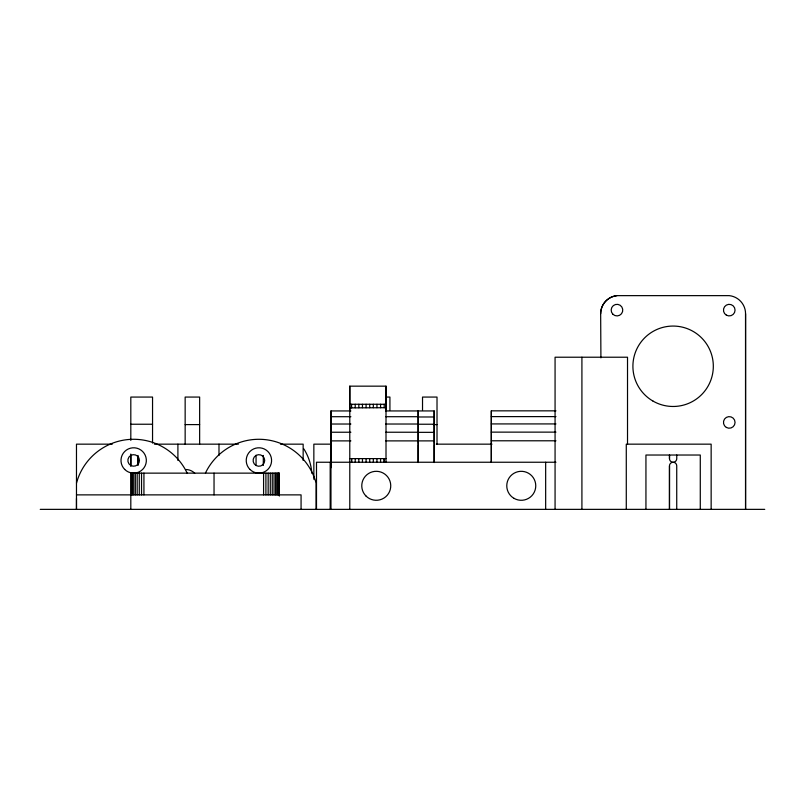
<?xml version="1.0" encoding="UTF-8"?>
<svg xmlns="http://www.w3.org/2000/svg" width="805" height="805" viewBox="0 0 805 805"><rect width="100%" height="100%" fill="white"/><g stroke="black" fill="none" stroke-linecap="round" stroke-linejoin="round"><path stroke-width="1.21" d="M76.475 498.496L76.475 509.364L76.475 444.159L112.287 444.159M130.812 466.387L130.812 454.04M138.058 465.471L138.058 455.439M177.905 460.46L177.905 444.159M256.06 465.149L256.06 455.268M263.305 465.471L263.305 455.439M303.153 460.46L303.153 444.159L280.462 444.159M330.191 509.354L330.191 462.241M330.966 467.735L330.966 444.601M330.966 443.485L330.966 410.942L350.889 410.942M349.783 411.164L349.783 386.159L386.008 386.159L386.008 462.231M386.008 411.164L386.008 386.159M418.157 462.553L418.157 444.601M418.157 443.485L418.157 410.942L418.157 462.241M434.167 462.553L434.167 444.601M434.167 443.485L434.167 410.942L385.585 410.942M491.322 462.241L491.322 410.842L555.963 410.842M669.488 465.894L669.478 509.364L669.478 465.894A3.633 3.633 0 0 1 672.175 462.382L674.057 462.382A3.633 3.633 0 0 1 676.733 465.894L676.733 509.364M745.561 313.749L745.561 509.364L745.561 313.749A18.213 18.213 0 0 0 729.26 295.636L616.962 295.636A18.213 18.213 0 0 0 600.661 313.749L600.912 357.863M349.783 407.894L386.008 407.712M669.478 458.649L669.508 455.026L669.488 458.649A3.633 3.633 0 0 0 673.121 462.271A3.633 3.633 0 0 0 676.753 458.649L676.753 455.026M386.299 397.066L389.922 397.066L389.922 410.017M349.783 404.271L386.008 404.271M491.322 416.608L555.963 416.608M330.966 416.708L350.889 416.708M385.766 416.708L418.157 416.708M417.966 416.98L434.167 416.98M330.966 424.024L350.889 424.024M385.766 424.024L418.157 424.024M491.322 423.923L555.963 423.923M130.812 424.235L152.548 424.235M417.966 424.235L434.167 424.235M185.15 424.597L199.64 424.597M433.392 424.597L437.014 424.597M330.966 432.235L350.889 432.235M385.766 432.235L418.157 432.235M491.322 432.134L555.963 432.134M417.966 432.345L434.167 432.345M491.322 440.788L555.963 440.788M330.966 440.888L350.889 440.888M385.766 440.888L434.167 440.888M154.409 444.159L238.371 444.159M331.137 444.159L313.849 444.159L313.849 479.267M436.3 444.159L491.986 444.159M349.783 458.609L386.008 458.609M316.496 509.364L316.496 462.241L555.963 462.241M130.652 473.139L279.335 473.139M76.475 494.874L301.07 494.874L301.07 509.364M40.25 509.364L764.75 509.364M711.147 509.364L711.147 444.159L626.28 444.159L626.28 509.364M700.28 509.364L700.28 455.026L645.942 455.026L645.942 509.364M627.518 444.159L627.518 357.219L555.068 357.219L555.068 509.364M581.914 357.219L581.914 509.364M545.659 462.241L545.659 509.364M491.322 410.842L491.322 462.452M437.014 444.159L437.014 397.066L422.524 397.066L422.524 410.208M434.167 410.942L434.167 462.241M384.196 404.271L384.196 407.712M380.574 404.271L380.574 407.712M380.574 458.609L380.574 462.231M376.951 404.271L376.951 407.712M376.951 458.609L376.951 462.231M373.329 404.271L373.329 407.712M373.329 458.609L373.329 462.231M369.706 404.271L369.706 407.712M369.706 458.609L369.706 462.231M366.084 404.271L366.084 407.712M366.084 458.609L366.084 462.231M362.461 404.271L362.461 407.712M362.461 458.609L362.461 462.231M358.839 404.271L358.839 407.712M358.839 458.609L358.839 462.231M355.216 404.271L355.216 407.712M355.216 458.609L355.216 462.231M351.594 404.271L351.594 407.894M349.783 386.159L349.783 509.364M330.966 410.942L330.966 509.364M316.103 509.364L316.103 483.171A59.208 59.208 0 0 0 205.426 473.099M279.184 473.139L279.335 496.081M278.721 473.139L278.721 494.874M277.956 473.139L277.956 494.874M276.91 473.139L276.91 494.874M275.592 473.139L275.592 494.874M274.032 473.139L274.032 494.874M272.251 473.139L272.251 494.874M270.279 473.139L270.279 494.874M268.156 473.139L268.156 494.874M265.912 473.139L265.912 494.874M263.587 473.139L263.587 494.874M218.99 444.159L218.99 455.439M214.039 473.139L214.039 494.874M199.64 444.159L199.64 397.066L185.15 397.066L185.15 444.159M152.548 443.072L152.548 397.066L130.812 397.066L130.812 440.426M143.934 473.139L143.934 494.874M141.539 473.139L141.539 494.874M139.275 473.139L139.275 494.874M138.058 457.954L138.058 462.966M137.182 473.139L137.182 494.874M135.321 473.139L135.321 494.874M133.721 473.139L133.721 494.874M132.423 473.139L132.423 494.874M131.467 473.139L131.467 494.874M130.812 455.439L130.812 465.471A5.796 5.796 0 0 0 139.456 460.46A5.796 5.796 0 0 0 130.762 455.439A5.796 5.796 0 0 0 130.762 465.481M130.812 473.139L130.812 509.364M303.867 448.928A52.013 52.013 0 0 1 311.817 473.239M185.764 469.516A12.679 12.679 0 0 1 194.73 473.229M600.671 313.749A18.213 18.213 0 0 1 616.962 295.636M76.475 483.171A59.208 59.208 0 0 1 187.152 473.099M351.594 458.609L351.594 462.231L351.594 458.609M384.196 458.609L384.196 462.231L384.196 458.609M366.013 496.041A14.49 14.49 0 0 0 390.254 489.551A14.49 14.49 0 0 0 372.504 471.8A14.49 14.49 0 0 0 366.013 496.041M514.023 498.355A14.49 14.49 0 0 0 535.758 485.797A14.49 14.49 0 0 0 514.023 473.249A14.49 14.49 0 0 0 514.023 498.355M726.362 427.445A5.796 5.796 0 0 0 735.056 422.424A5.796 5.796 0 0 0 726.362 417.403A5.796 5.796 0 0 0 726.362 427.445M612.867 314.222A5.796 5.796 0 0 0 622.567 311.626A5.796 5.796 0 0 0 615.463 304.521A5.796 5.796 0 0 0 612.867 314.222M726.362 315.147A5.796 5.796 0 0 0 735.056 310.126A5.796 5.796 0 0 0 726.362 305.105A5.796 5.796 0 0 0 726.362 315.147M653.006 401.091A40.21 40.21 0 0 0 713.321 366.275A40.21 40.21 0 0 0 653.006 331.449A40.21 40.21 0 0 0 653.006 401.091M124.705 469.426A12.679 12.679 0 0 0 145.916 463.74A12.679 12.679 0 0 0 130.38 448.214A12.679 12.679 0 0 0 124.705 469.426M256.01 465.481A5.796 5.796 0 0 0 264.704 460.46A5.796 5.796 0 0 0 256.01 455.439A5.796 5.796 0 0 0 256.01 465.481M249.942 469.426A12.679 12.679 0 0 0 271.154 463.74A12.679 12.679 0 0 0 255.628 448.214A12.679 12.679 0 0 0 249.942 469.426"/></g></svg>
